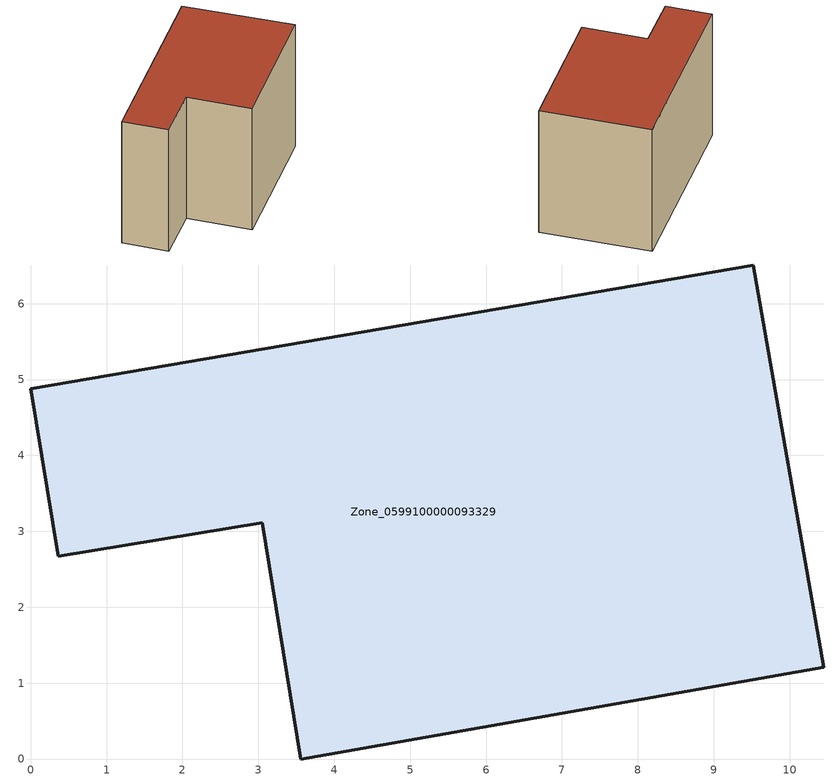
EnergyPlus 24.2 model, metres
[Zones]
Zone_0599100000093329
 floor ground (C_G): 3.05,3.11 0.36,2.67 0,4.88 9.52,6.51 10.45,1.21 3.56,0 z0
 wall outside (C_F): 9.52,6.51 0,4.88 0.36,2.67 3.05,3.11 3.56,0 10.45,1.21 9.52,6.51 z0:6.71
 roof outside (C_R): 3.56,0 10.45,1.21 9.52,6.51 0,4.88 0.36,2.67 3.05,3.11 z6.71
[BUILDING]
Pand.0599100000093329: North Axis=0; Terrain=City; Loads Convergence Tolerance Value=0.04; Temperature Convergence Tolerance Value=0.4; Solar Distribution=FullExterior; Maximum Number of Warmup Days=25; Minimum Number of Warmup Days=1
[Site:Location]
Rotterdam.The.Hague.AP_ZH_NLD Design_Conditions: Latitude=51.96; Longitude=4.45; Time Zone=1; Elevation=-4.5
[SITE:GROUNDTEMPERATURE:BUILDINGSURFACE]
18, 18, 18, 18, 18, 18, 18, 18, 18, 18, 18, 18
[MATERIAL] Thermal Absorptance=0.9; Solar Absorptance=0.7; Visible Absorptance=0.7
Name | Roughness | Thickness | Conductivity | Density | Specific Heat
G.TI.1946 | MediumSmooth | 0.15 | 1 | 540 | 1210
F.TI.1946 | Rough | 0.3 | 0.857143 | 1920 | 840
R.TI.1946 | MediumRough | 0.2 | 0.1 | 1500 | 1000
[CONSTRUCTION]
C_G: G.TI.1946
C_F: F.TI.1946
C_R: R.TI.1946
[ZONE]
Zone_0599100000093329: Type=1; Multiplier=1; Ceiling Height=Autocalculate; Volume=Autocalculate; Floor Area=autocalculate; Part of Total Floor Area=Yes
[ZONEINFILTRATION:DESIGNFLOWRATE]
Infil_Zone_0599100000093329: Zone or ZoneList or Space or SpaceList=Zone_0599100000093329; Schedule=AlwaysOn; Design Flow Rate Calculation Method=Flow/Area; Flow Rate per Floor Area=0.003; Constant Term Coefficient=1; Temperature Term Coefficient=0; Velocity Term Coefficient=0; Velocity Squared Term Coefficient=0
[HVACTEMPLATE:ZONE:IDEALLOADSAIRSYSTEM]
Zone_0599100000093329: Maximum Heating Supply Air Temperature=50; Minimum Cooling Supply Air Temperature=13; Maximum Heating Supply Air Humidity Ratio=0.0156; Minimum Cooling Supply Air Humidity Ratio=0.0077; Heating Limit=NoLimit; Cooling Limit=NoLimit; Dehumidification Control Type=ConstantSensibleHeatRatio; Cooling Sensible Heat Ratio=0.7; Dehumidification Setpoint=60; Humidification Control Type=None; Humidification Setpoint=30; Outdoor Air Method=None; Outdoor Air Flow Rate per Person=0.00944; Outdoor Air Flow Rate per Zone Floor Area=0; Outdoor Air Flow Rate per Zone=0; Demand Controlled Ventilation Type=None; Outdoor Air Economizer Type=NoEconomizer; Heat Recovery Type=None; Sensible Heat Recovery Effectiveness=0.7; Latent Heat Recovery Effectiveness=0.65
[ZONECONTROL:THERMOSTAT]
ThermostatControl_Zone_0599100000093329: Zone or ZoneList=Zone_0599100000093329; Control Type Schedule=DualSetpointControlType; Control 1=Thermostat_Zone_0599100000093329; Temperature Difference Between Cutout And Setpoint=0
[THERMOSTATSETPOINT:DUALSETPOINT]
Thermostat_Zone_0599100000093329: Heating Setpoint Temperature Schedule=HeatingSetpoint_Zone_0599100000093329; Cooling Setpoint Temperature Schedule=CoolingSetpoint_Zone_0599100000093329
[SCHEDULE:COMPACT]
HeatingSetpoint_Zone_0599100000093329: Through: 12/31, For: AllDays, Until: 24:00, 21
CoolingSetpoint_Zone_0599100000093329: Through: 12/31, For: AllDays, Until: 24:00, 24
DualSetpointControlType: Through: 12/31, For: AllDays, Until: 24:00, 4
AlwaysOn: Through: 12/31, For: AllDays, Until: 24:00, 1
